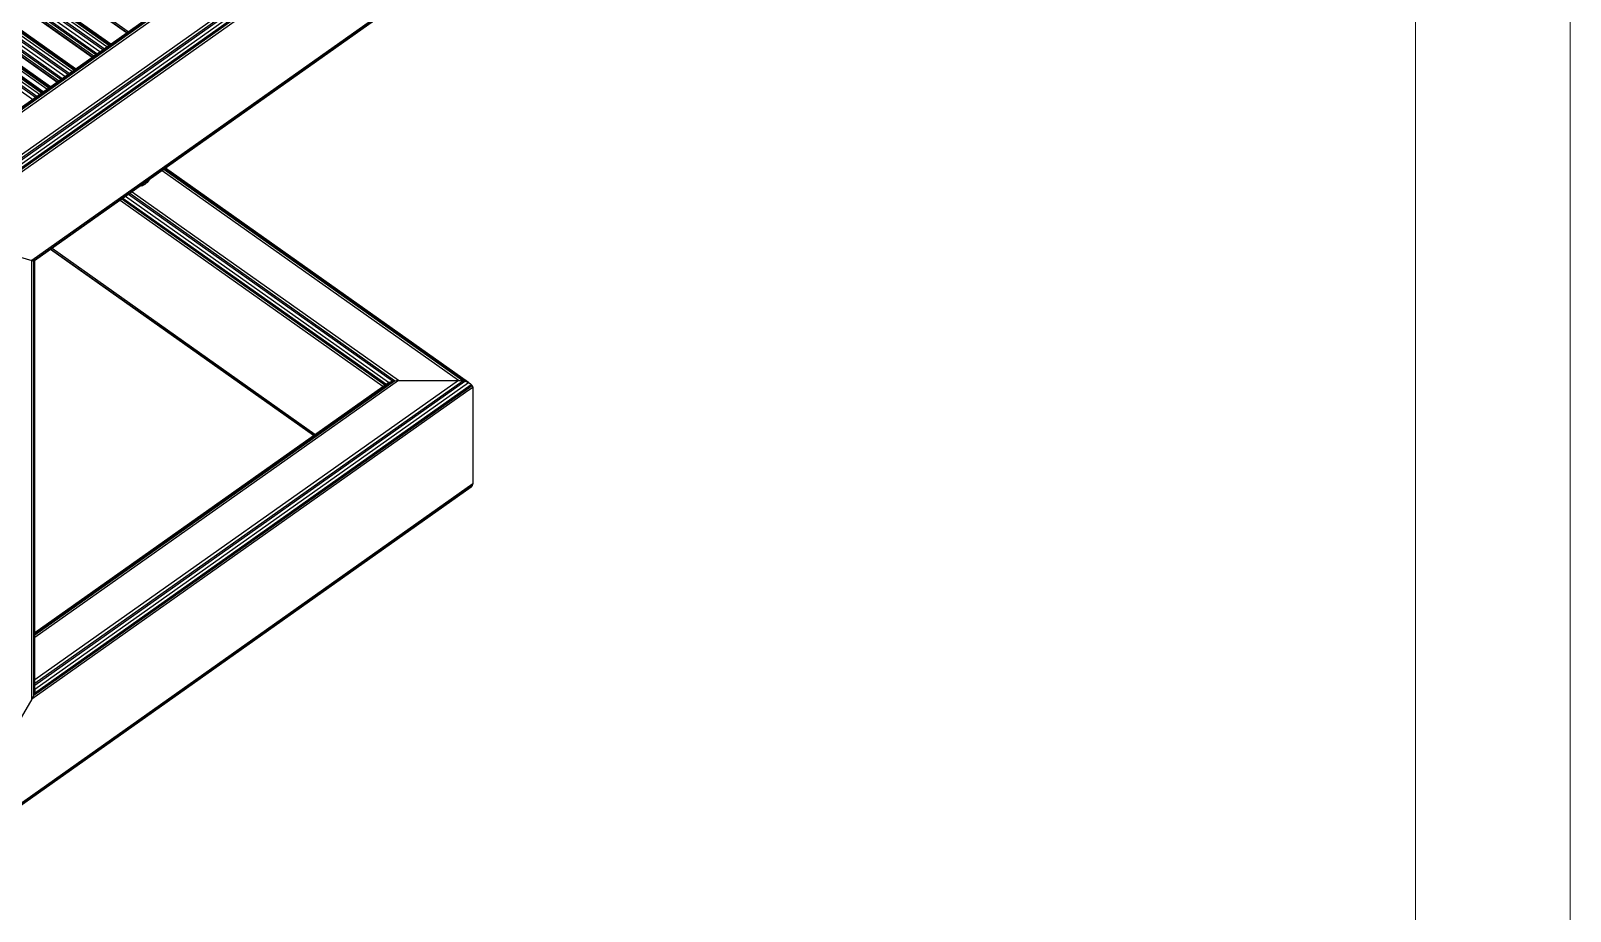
# Model space of a CAD drawing. Header units: millimetres. Extents: x 3440 to 9380, y -3644 to 556.
# Drawn here: x 8384 to 9380, y -2555 to -1985 of the extents above; entities that cross this region are included whole.
import ezdxf

# ---------------------------------------------------------------- set-up
doc = ezdxf.new("R2010")
doc.units = ezdxf.units.MM
doc.layers.add('tabelka', color=155, linetype='Continuous')

msp = doc.modelspace()

# ---------------------------------------------------------------- linework, layer by layer
for p, q in [((8446.12, -1986.65), (8042.53, -1701.27)), ((8446.33, -1986.5), (8042.74, -1701.12)), ((8447.17, -1985.9), (8043.59, -1700.52)), ((8430.67, -1997.57), (8027.08, -1712.19)), ((8431.6, -1996.91), (8028.02, -1711.53)), ((8433.32, -1995.69), (8029.73, -1710.32)), ((8434.69, -1994.73), (8031.1, -1709.35)), ((8435.2, -1994.36), (8031.62, -1708.99)), ((8435.82, -1993.93), (8032.23, -1708.55)), ((8423.74, -2002.47), (8020.15, -1717.09)), ((8423.95, -2002.32), (8020.37, -1716.94)), ((8424.8, -2001.72), (8021.21, -1716.34)), ((8426.13, -2000.78), (8022.55, -1715.4)), ((8426.94, -2000.2), (8023.36, -1714.82)), ((8428.76, -1998.92), (8025.17, -1713.54)), ((8402.13, -2017.75), (7998.55, -1732.37)), ((8403.47, -2016.8), (7999.88, -1731.43)), ((8404.28, -2016.23), (8000.69, -1730.85)), ((8406.09, -2014.95), (8002.5, -1729.57)), ((8408, -2013.6), (8004.42, -1728.22)), ((8408.94, -2012.94), (8005.35, -1727.56)), ((8410.65, -2011.72), (8007.07, -1726.34)), ((8412.02, -2010.75), (8008.44, -1725.38)), ((8412.53, -2010.39), (8008.95, -1725.01)), ((8413.15, -2009.96), (8009.56, -1724.58)), ((8388.02, -2027.73), (7984.43, -1742.35)), ((8389.74, -2026.51), (7986.15, -1741.13)), ((8391.11, -2025.54), (7987.52, -1740.17)), ((8391.62, -2025.18), (7988.03, -1739.8)), ((8392.23, -2024.75), (7988.65, -1739.37)), ((8401.07, -2018.5), (7997.49, -1733.12)), ((8401.28, -2018.35), (7997.7, -1732.97)), ((8385.17, -2029.74), (7981.59, -1744.36)), ((8387.08, -2028.39), (7983.5, -1743.01)), ((8394.51, -2023.14), (8081.97, -1802.13)), ((8395.71, -2022.29), (8082.91, -1801.1)), ((8396.2, -2021.95), (8083.29, -1800.69)), ((8396.79, -2021.52), (8083.76, -1800.17)), ((8612.74, -1868.94), (8292.27, -2095.54)), ((8614.21, -1868.75), (8292.62, -2096.15)), ((8614.97, -1868.9), (8293.03, -2096.54)), ((8616.37, -1869.6), (8294.17, -2097.43)), ((8635.77, -1883.32), (8313.56, -2111.15)), ((8637.05, -1884.51), (8315.11, -2112.16)), ((8637.64, -1885.31), (8316.05, -2112.71)), ((8638.59, -1887.22), (8318.13, -2113.82)), ((8639.09, -1889.31), (8320.21, -2114.79)), ((8639.15, -1890.32), (8321.15, -2115.18)), ((8322.69, -2115.71), (8638.95, -1892.09)), ((8620.1, -1967.6), (8384.88, -2133.93)), ((8619.5, -1969.08), (8386.02, -2134.18)), ((8619.02, -1969.71), (8386.42, -2134.19)), ((8660.85, -2211.46), (8469.06, -2075.85)), ((8663.53, -2211.66), (8470.26, -2075)), ((8664.87, -2211.93), (8470.75, -2074.66)), ((8667.3, -2212.8), (8471.35, -2074.24)), ((8618.02, -2211.93), (8447.32, -2091.22)), ((8619.37, -2211.66), (8448.18, -2090.62)), ((8622.05, -2211.46), (8449.67, -2089.57)), ((8455.59, -2085.72), (8455.03, -2085.77)), ((8456.31, -2085.51), (8455.59, -2085.72)), ((8457.07, -2085.15), (8456.31, -2085.51)), ((8457.85, -2084.66), (8457.07, -2085.15)), ((8458.63, -2084.05), (8457.85, -2084.66)), ((8459.39, -2083.33), (8458.63, -2084.05)), ((8460.12, -2082.52), (8459.39, -2083.33)), ((8460.67, -2081.78), (8460.12, -2082.52)), ((8611.9, -2215.3), (8441.87, -2095.08)), ((8613.05, -2214.49), (8443.02, -2094.26)), ((8613.79, -2213.96), (8443.77, -2093.74)), ((8615.6, -2212.8), (8445.49, -2092.52)), ((8322.69, -2115.71), (8384.88, -2133.93)), ((8566.97, -2247.07), (8396.95, -2126.85)), ((8567.18, -2246.92), (8397.15, -2126.7)), ((8567.92, -2246.39), (8397.9, -2126.17)), ((8384.88, -2133.93), (8385.49, -2134.09)), ((8384.88, -2417.62), (8384.88, -2133.93)), ((8385.49, -2134.09), (8386.02, -2134.18)), ((8386.02, -2134.18), (8386.42, -2134.19)), ((8386.02, -2415.19), (8386.02, -2134.18)), ((8386.42, -2134.19), (8386.68, -2134.1)), ((8386.42, -2413.85), (8386.42, -2134.19)), ((8386.77, -2374.6), (8386.77, -2134.04)), ((8665.41, -2219.25), (8384.88, -2417.62)), ((8386.02, -2415.19), (8669.57, -2214.68)), ((8386.42, -2413.85), (8669.04, -2214.01)), ((8660.85, -2211.46), (8386.77, -2405.26)), ((8622.05, -2211.46), (8386.77, -2377.83)), ((8386.77, -2407.36), (8663.53, -2211.66)), ((8386.77, -2376.14), (8619.37, -2211.66)), ((8386.77, -2408.58), (8664.87, -2211.93)), ((8386.77, -2375.45), (8618.02, -2211.93)), ((8386.77, -2411.16), (8667.3, -2212.8)), ((8386.77, -2374.6), (8615.6, -2212.8)), ((8614.62, -2213.37), (8615.6, -2212.8)), ((8615.6, -2212.8), (8616.75, -2212.31)), ((8616.75, -2212.31), (8618.02, -2211.93)), ((8618.02, -2211.93), (8619.37, -2211.66)), ((8619.37, -2211.66), (8620.73, -2211.51)), ((8620.73, -2211.51), (8622.05, -2211.46)), ((8622.05, -2211.46), (8660.85, -2211.46)), ((8660.85, -2211.46), (8662.17, -2211.51)), ((8662.17, -2211.51), (8663.53, -2211.66)), ((8663.53, -2211.66), (8664.87, -2211.93)), ((8664.87, -2211.93), (8666.15, -2212.31)), ((8669.97, -2216.03), (8665.41, -2219.23)), ((8665.41, -2219.25), (8665.41, -2219.23)), ((8666.15, -2212.31), (8667.3, -2212.8)), ((8667.3, -2212.8), (8668.27, -2213.37)), ((8668.27, -2213.37), (8669.04, -2214.01)), ((8669.04, -2214.01), (8669.57, -2214.68)), ((8669.57, -2214.68), (8669.88, -2215.36)), ((8669.88, -2215.36), (8669.97, -2216.03)), ((8669.97, -2216.03), (8669.97, -2278.21)), ((8320.21, -2526.89), (8669.04, -2280.23)), ((8322.69, -2523.78), (8669.97, -2278.21)), ((8666.31, -2281.86), (8669.57, -2279.55)), ((8669.04, -2280.23), (8668.27, -2280.86)), ((8669.57, -2279.55), (8669.04, -2280.23)), ((8669.57, -2279.55), (8669.97, -2278.21)), ((8669.88, -2278.87), (8669.57, -2279.55)), ((8669.97, -2278.21), (8669.88, -2278.87)), ((8321.15, -2525.92), (8666.28, -2281.87)), ((8666.31, -2281.86), (8666.28, -2281.87)), ((8386.77, -2375.45), (8386.77, -2374.6)), ((8386.77, -2376.14), (8386.77, -2375.45)), ((8386.77, -2377.83), (8386.77, -2376.14)), ((8386.77, -2405.26), (8386.77, -2377.83)), ((8386.77, -2407.36), (8386.77, -2405.26)), ((8386.77, -2408.58), (8386.77, -2407.36)), ((8386.77, -2411.16), (8386.77, -2408.58)), ((8384.88, -2417.62), (8322.69, -2523.78)), ((8385.49, -2416.46), (8384.88, -2417.62)), ((8386.02, -2415.19), (8385.49, -2416.46)), ((8386.42, -2413.85), (8386.02, -2415.19)), ((8386.68, -2412.49), (8386.42, -2413.85)), ((8386.77, -2411.16), (8386.68, -2412.49))]:
    msp.add_line(p, q)
at = {"layer": 'tabelka', "lineweight": 5}
for points in [[(3439.96, 555.81), (9379.96, 555.81), (9379.96, -3644.19), (3439.96, -3644.19)], [(3539.96, 455.81), (9279.96, 455.81), (9279.96, -3544.19), (3539.96, -3544.19)]]:
    msp.add_lwpolyline(points, close=True, dxfattribs=at)

doc.saveas('drawing.dxf')
